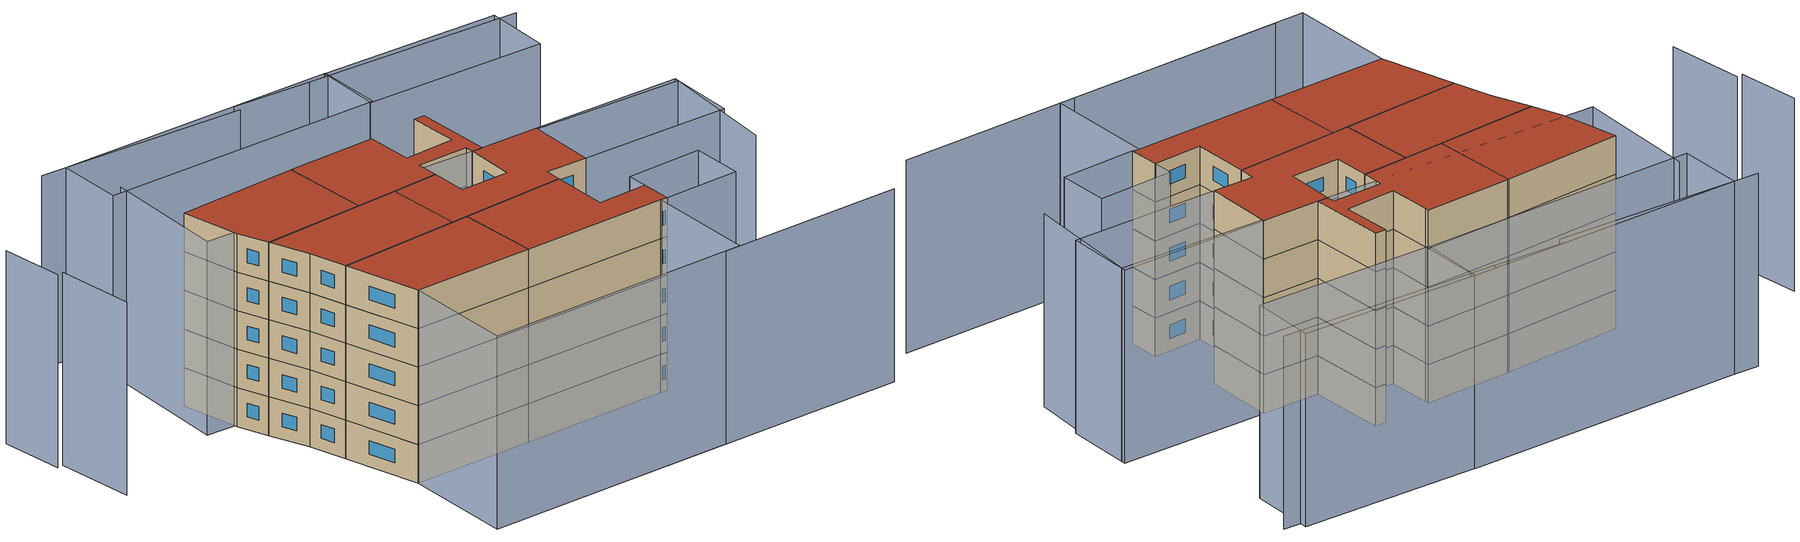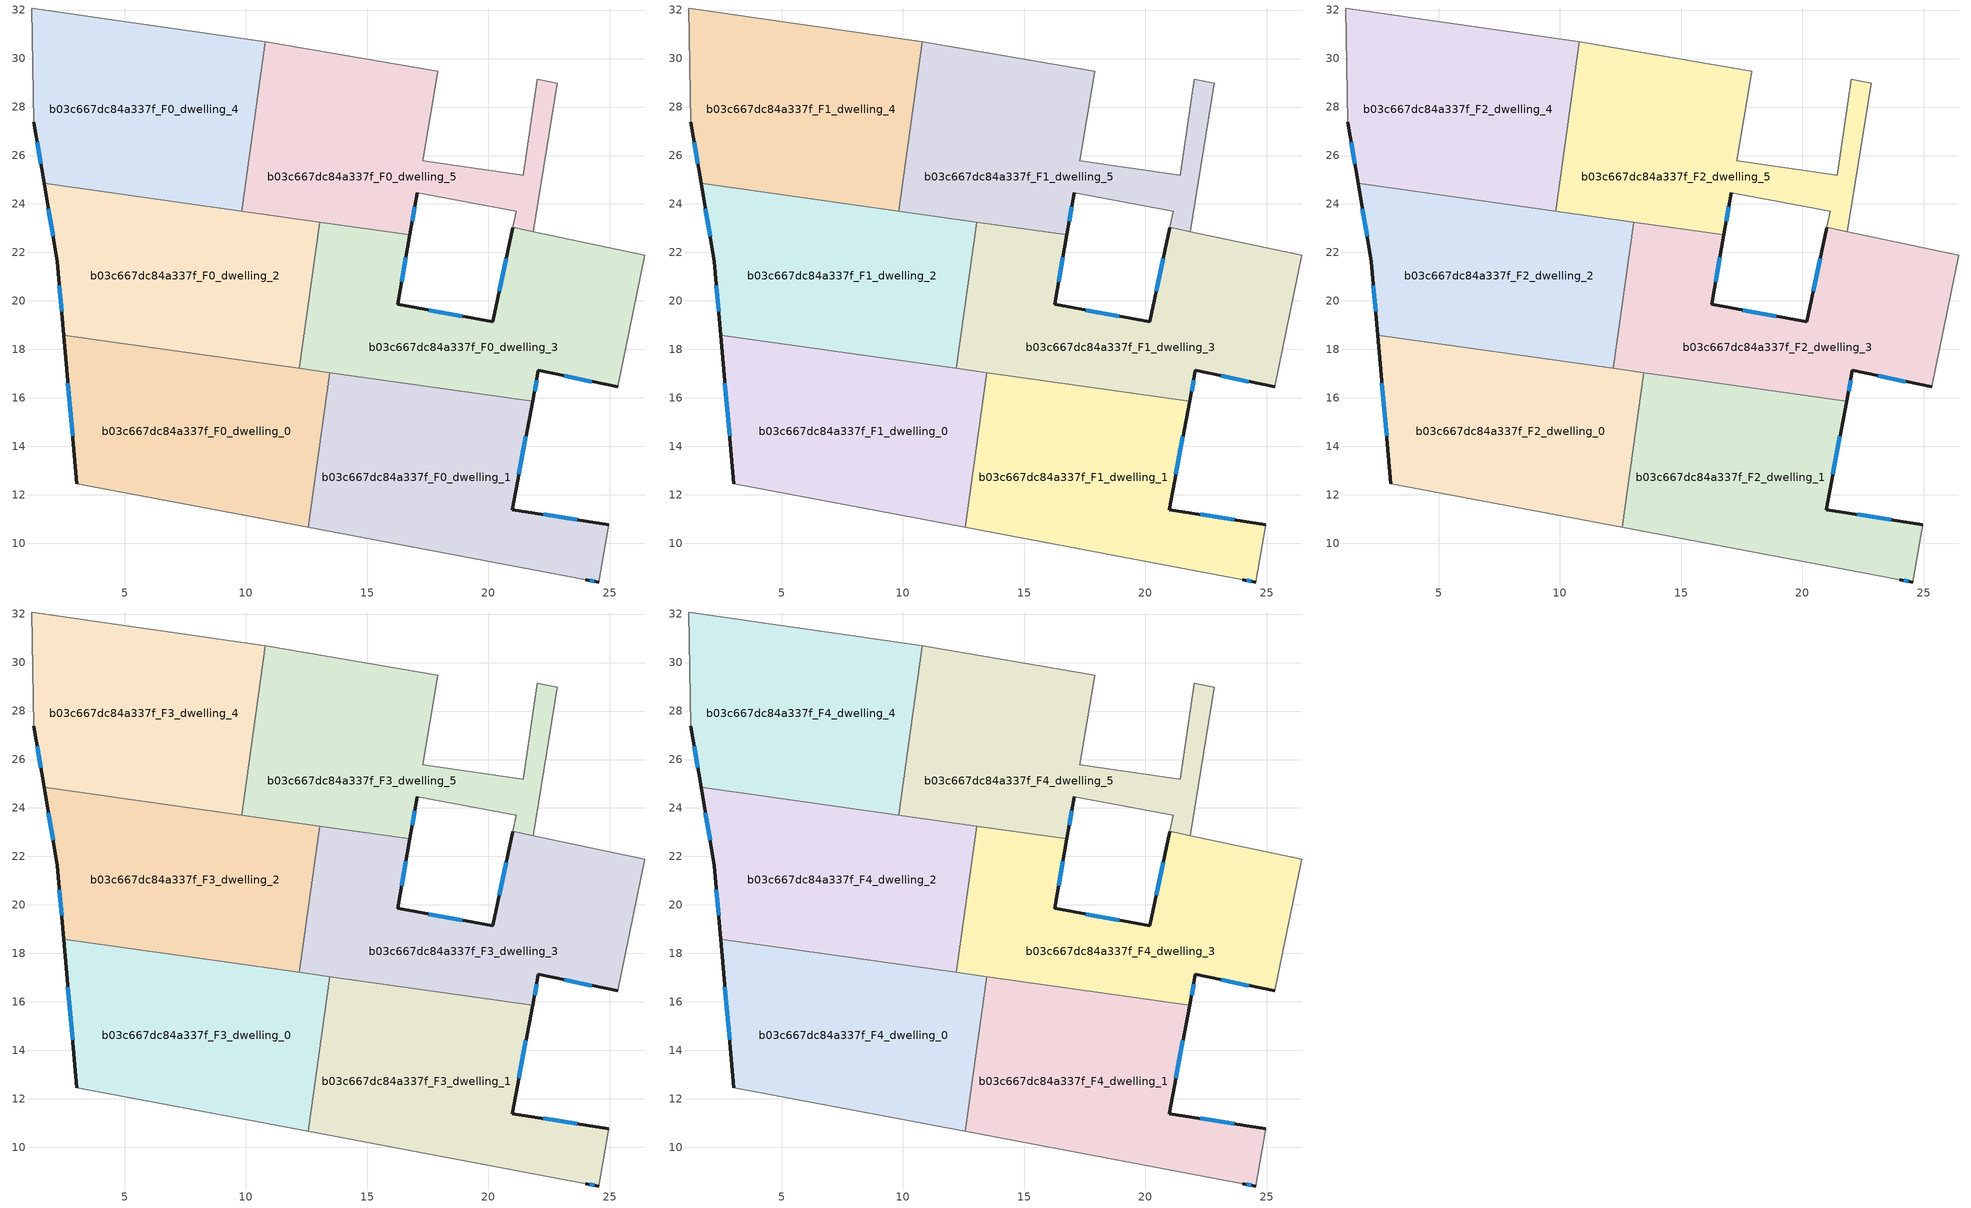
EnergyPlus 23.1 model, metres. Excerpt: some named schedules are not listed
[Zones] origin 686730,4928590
b03c667dc84a337f_F0_dwelling_0
 floor ground (EU_floor_Construction): 13.46,17.04 12.56,10.66 3.02,12.46 2.48,18.59 z0
 wall outside (EU_wall_Construction): 2.48,18.59 3.02,12.46 z0:3
 wall to b03c667dc84a337f_F0_dwelling_1 (EU_wall_Construction): 12.56,10.66 13.46,17.04 z0:3
 wall adiabatic (EU_wall_Construction): 3.02,12.46 12.56,10.66 z0:3
 wall to b03c667dc84a337f_F0_dwelling_2 (EU_wall_Construction): 12.21,17.22 2.48,18.59 z0:3
 wall to b03c667dc84a337f_F0_dwelling_3 (EU_wall_Construction): 13.46,17.04 12.21,17.22 z0:3
 window (EU_Window_Construction): 2.66,16.6 2.85,14.44 z0.97:2.03
b03c667dc84a337f_F0_dwelling_1
 floor ground (EU_floor_Construction): 21.83,15.87 20.98,11.39 24.96,10.78 24.55,8.41 24.02,8.5 12.56,10.66 13.46,17.04 z0
 wall outside (EU_wall_Construction): 24.96,10.78 20.98,11.39 21.83,15.87 / 24.02,8.5 24.55,8.41 z0:3
 wall adiabatic (EU_wall_Construction): 12.56,10.66 24.02,8.5 / 24.55,8.41 24.96,10.78 z0:3
 wall to b03c667dc84a337f_F0_dwelling_3 (EU_wall_Construction): 21.83,15.87 13.46,17.04 z0:3
 window (EU_Window_Construction): 21.25,12.84 21.55,14.42 / 23.67,10.98 22.27,11.19 / 24.19,8.47 24.38,8.44 z0.97:2.03
b03c667dc84a337f_F0_dwelling_2
 floor ground (EU_floor_Construction): 13.05,23.25 12.21,17.22 2.48,18.59 2.22,21.62 1.67,24.85 z0
 wall outside (EU_wall_Construction): 1.67,24.85 2.22,21.62 2.48,18.59 z0:3
 wall to b03c667dc84a337f_F0_dwelling_3 (EU_wall_Construction): 12.21,17.22 13.05,23.25 z0:3
 wall to b03c667dc84a337f_F0_dwelling_4 (EU_wall_Construction): 9.82,23.7 1.67,24.85 z0:3
 wall to b03c667dc84a337f_F0_dwelling_5 (EU_wall_Construction): 13.05,23.25 9.82,23.7 z0:3
 window (EU_Window_Construction): 2.31,20.63 2.4,19.57 / 1.85,23.8 2.04,22.66 z0.97:2.03
b03c667dc84a337f_F0_dwelling_3
 floor ground (EU_floor_Construction): 26.46,21.89 25.33,16.46 22.07,17.13 21.83,15.87 12.21,17.22 13.05,23.25 16.76,22.73 16.26,19.86 20.19,19.13 21.02,23.03 z0
 wall outside (EU_wall_Construction): 21.02,23.03 20.19,19.13 16.26,19.86 16.76,22.73 / 21.83,15.87 22.07,17.13 25.33,16.46 z0:3
 wall adiabatic (EU_wall_Construction): 25.33,16.46 26.46,21.89 21.86,22.85 21.02,23.03 z0:3
 wall to b03c667dc84a337f_F0_dwelling_5 (EU_wall_Construction): 16.76,22.73 13.05,23.25 z0:3
 window (EU_Window_Construction): 16.42,20.79 16.6,21.8 / 18.92,19.37 17.53,19.62 / 20.75,21.77 20.46,20.4 / 23.13,16.91 24.27,16.68 / 21.91,16.28 21.99,16.72 z0.97:2.03
b03c667dc84a337f_F0_dwelling_4
 floor ground (EU_floor_Construction): 10.81,30.69 9.82,23.7 1.67,24.85 1.25,27.38 1.16,32.08 z0
 wall outside (EU_wall_Construction): 1.25,27.38 1.67,24.85 z0:3
 wall adiabatic (EU_wall_Construction): 10.81,30.69 1.16,32.08 1.25,27.38 z0:3
 wall to b03c667dc84a337f_F0_dwelling_5 (EU_wall_Construction): 9.82,23.7 10.81,30.69 z0:3
 window (EU_Window_Construction): 1.39,26.56 1.54,25.67 z0.97:2.03
b03c667dc84a337f_F0_dwelling_5
 floor ground (EU_floor_Construction): 22.85,28.98 21.86,22.86 21.02,23.03 21.16,23.7 17.06,24.46 16.76,22.73 9.82,23.7 10.81,30.69 10.92,30.67 17.92,29.47 17.88,29.21 17.29,25.79 21.44,25.19 22.01,29.15 z0
 wall outside (EU_wall_Construction): 16.76,22.73 17.06,24.46 z0:3
 wall adiabatic (EU_wall_Construction): 17.06,24.46 21.16,23.7 21.02,23.03 21.86,22.86 22.85,28.98 22.01,29.15 21.44,25.19 17.29,25.79 17.88,29.21 17.92,29.47 10.92,30.67 10.81,30.69 z0:3
 window (EU_Window_Construction): 16.86,23.29 16.96,23.9 z0.97:2.03
b03c667dc84a337f_F1_dwelling_0
 floor to b03c667dc84a337f_F0_dwelling_0 (EU_floor_Construction): 13.46,17.04 12.56,10.66 3.02,12.46 2.48,18.59 z3
 wall outside (EU_wall_Construction): 2.48,18.59 3.02,12.46 z3:6
 wall to b03c667dc84a337f_F1_dwelling_1 (EU_wall_Construction): 12.56,10.66 13.46,17.04 z3:6
 wall adiabatic (EU_wall_Construction): 3.02,12.46 12.56,10.66 z3:6
 wall to b03c667dc84a337f_F1_dwelling_2 (EU_wall_Construction): 12.21,17.22 2.48,18.59 z3:6
 wall to b03c667dc84a337f_F1_dwelling_3 (EU_wall_Construction): 13.46,17.04 12.21,17.22 z3:6
 window (EU_Window_Construction): 2.66,16.6 2.85,14.44 z3.97:5.03
b03c667dc84a337f_F1_dwelling_1
 floor to b03c667dc84a337f_F0_dwelling_1 (EU_floor_Construction): 21.83,15.87 20.98,11.39 24.96,10.78 24.55,8.41 24.02,8.5 12.56,10.66 13.46,17.04 z3
 wall outside (EU_wall_Construction): 24.96,10.78 20.98,11.39 21.83,15.87 / 24.02,8.5 24.55,8.41 z3:6
 wall adiabatic (EU_wall_Construction): 12.56,10.66 24.02,8.5 / 24.55,8.41 24.96,10.78 z3:6
 wall to b03c667dc84a337f_F1_dwelling_3 (EU_wall_Construction): 21.83,15.87 13.46,17.04 z3:6
 window (EU_Window_Construction): 21.25,12.84 21.55,14.42 / 23.67,10.98 22.27,11.19 / 24.19,8.47 24.38,8.44 z3.97:5.03
b03c667dc84a337f_F1_dwelling_2
 floor to b03c667dc84a337f_F0_dwelling_2 (EU_floor_Construction): 13.05,23.25 12.21,17.22 2.48,18.59 2.22,21.62 1.67,24.85 z3
 wall outside (EU_wall_Construction): 1.67,24.85 2.22,21.62 2.48,18.59 z3:6
 wall to b03c667dc84a337f_F1_dwelling_3 (EU_wall_Construction): 12.21,17.22 13.05,23.25 z3:6
 wall to b03c667dc84a337f_F1_dwelling_4 (EU_wall_Construction): 9.82,23.7 1.67,24.85 z3:6
 wall to b03c667dc84a337f_F1_dwelling_5 (EU_wall_Construction): 13.05,23.25 9.82,23.7 z3:6
 window (EU_Window_Construction): 2.31,20.63 2.4,19.57 / 1.85,23.8 2.04,22.66 z3.97:5.03
b03c667dc84a337f_F1_dwelling_3
 floor to b03c667dc84a337f_F0_dwelling_3 (EU_floor_Construction): 26.46,21.89 25.33,16.46 22.07,17.13 21.83,15.87 12.21,17.22 13.05,23.25 16.76,22.73 16.26,19.86 20.19,19.13 21.02,23.03 21.86,22.85 z3
 wall outside (EU_wall_Construction): 21.02,23.03 20.19,19.13 16.26,19.86 16.76,22.73 / 21.83,15.87 22.07,17.13 25.33,16.46 z3:6
 wall adiabatic (EU_wall_Construction): 25.33,16.46 26.46,21.89 21.86,22.85 21.02,23.03 z3:6
 wall to b03c667dc84a337f_F1_dwelling_5 (EU_wall_Construction): 16.76,22.73 13.05,23.25 z3:6
 window (EU_Window_Construction): 16.42,20.79 16.6,21.8 / 18.92,19.37 17.53,19.62 / 20.75,21.77 20.46,20.4 / 23.13,16.91 24.27,16.68 / 21.91,16.28 21.99,16.72 z3.97:5.03
b03c667dc84a337f_F1_dwelling_4
 floor to b03c667dc84a337f_F0_dwelling_4 (EU_floor_Construction): 10.81,30.69 9.82,23.7 1.67,24.85 1.25,27.38 1.16,32.08 z3
 wall outside (EU_wall_Construction): 1.25,27.38 1.67,24.85 z3:6
 wall adiabatic (EU_wall_Construction): 10.81,30.69 1.16,32.08 1.25,27.38 z3:6
 wall to b03c667dc84a337f_F1_dwelling_5 (EU_wall_Construction): 9.82,23.7 10.81,30.69 z3:6
 window (EU_Window_Construction): 1.39,26.56 1.54,25.67 z3.97:5.03
b03c667dc84a337f_F1_dwelling_5
 floor to b03c667dc84a337f_F0_dwelling_5 (EU_floor_Construction): 22.85,28.98 21.86,22.86 21.02,23.03 21.16,23.7 17.06,24.46 16.76,22.73 9.82,23.7 10.81,30.69 10.92,30.67 17.92,29.47 17.88,29.21 17.29,25.79 21.44,25.19 22.01,29.15 z3
 wall outside (EU_wall_Construction): 16.76,22.73 17.06,24.46 z3:6
 wall adiabatic (EU_wall_Construction): 17.06,24.46 21.16,23.7 21.02,23.03 21.86,22.86 22.85,28.98 22.01,29.15 21.44,25.19 17.29,25.79 17.88,29.21 17.92,29.47 10.92,30.67 10.81,30.69 z3:6
 window (EU_Window_Construction): 16.86,23.29 16.96,23.9 z3.97:5.03
b03c667dc84a337f_F2_dwelling_0
 floor to b03c667dc84a337f_F1_dwelling_0 (EU_floor_Construction): 13.46,17.04 12.56,10.66 3.02,12.46 2.48,18.59 z6
 wall outside (EU_wall_Construction): 2.48,18.59 3.02,12.46 z6:9
 wall to b03c667dc84a337f_F2_dwelling_1 (EU_wall_Construction): 12.56,10.66 13.46,17.04 z6:9
 wall adiabatic (EU_wall_Construction): 3.02,12.46 12.56,10.66 z6:9
 wall to b03c667dc84a337f_F2_dwelling_2 (EU_wall_Construction): 12.21,17.22 2.48,18.59 z6:9
 wall to b03c667dc84a337f_F2_dwelling_3 (EU_wall_Construction): 13.46,17.04 12.21,17.22 z6:9
 window (EU_Window_Construction): 2.66,16.6 2.85,14.44 z6.97:8.03
b03c667dc84a337f_F2_dwelling_1
 floor to b03c667dc84a337f_F1_dwelling_1 (EU_floor_Construction): 21.83,15.87 20.98,11.39 24.96,10.78 24.55,8.41 24.02,8.5 12.56,10.66 13.46,17.04 z6
 wall outside (EU_wall_Construction): 24.96,10.78 20.98,11.39 21.83,15.87 / 24.02,8.5 24.55,8.41 z6:9
 wall adiabatic (EU_wall_Construction): 12.56,10.66 24.02,8.5 / 24.55,8.41 24.96,10.78 z6:9
 wall to b03c667dc84a337f_F2_dwelling_3 (EU_wall_Construction): 21.83,15.87 13.46,17.04 z6:9
 window (EU_Window_Construction): 21.25,12.84 21.55,14.42 / 23.67,10.98 22.27,11.19 / 24.19,8.47 24.38,8.44 z6.97:8.03
b03c667dc84a337f_F2_dwelling_2
 floor to b03c667dc84a337f_F1_dwelling_2 (EU_floor_Construction): 13.05,23.25 12.21,17.22 2.48,18.59 2.22,21.62 1.67,24.85 z6
 wall outside (EU_wall_Construction): 1.67,24.85 2.22,21.62 2.48,18.59 z6:9
 wall to b03c667dc84a337f_F2_dwelling_3 (EU_wall_Construction): 12.21,17.22 13.05,23.25 z6:9
 wall to b03c667dc84a337f_F2_dwelling_4 (EU_wall_Construction): 9.82,23.7 1.67,24.85 z6:9
 wall to b03c667dc84a337f_F2_dwelling_5 (EU_wall_Construction): 13.05,23.25 9.82,23.7 z6:9
 window (EU_Window_Construction): 2.31,20.63 2.4,19.57 / 1.85,23.8 2.04,22.66 z6.97:8.03
b03c667dc84a337f_F2_dwelling_3
 floor to b03c667dc84a337f_F1_dwelling_3 (EU_floor_Construction): 26.46,21.89 25.33,16.46 22.07,17.13 21.83,15.87 12.21,17.22 13.05,23.25 16.76,22.73 16.26,19.86 20.19,19.13 21.02,23.03 21.86,22.85 z6
 wall outside (EU_wall_Construction): 21.02,23.03 20.19,19.13 16.26,19.86 16.76,22.73 / 21.83,15.87 22.07,17.13 25.33,16.46 z6:9
 wall adiabatic (EU_wall_Construction): 25.33,16.46 26.46,21.89 21.86,22.85 21.02,23.03 z6:9
 wall to b03c667dc84a337f_F2_dwelling_5 (EU_wall_Construction): 16.76,22.73 13.05,23.25 z6:9
 window (EU_Window_Construction): 16.42,20.79 16.6,21.8 / 18.92,19.37 17.53,19.62 / 20.75,21.77 20.46,20.4 / 23.13,16.91 24.27,16.68 / 21.91,16.28 21.99,16.72 z6.97:8.03
b03c667dc84a337f_F2_dwelling_4
 floor to b03c667dc84a337f_F1_dwelling_4 (EU_floor_Construction): 10.81,30.69 9.82,23.7 1.67,24.85 1.25,27.38 1.16,32.08 z6
 wall outside (EU_wall_Construction): 1.25,27.38 1.67,24.85 z6:9
 wall adiabatic (EU_wall_Construction): 10.81,30.69 1.16,32.08 1.25,27.38 z6:9
 wall to b03c667dc84a337f_F2_dwelling_5 (EU_wall_Construction): 9.82,23.7 10.81,30.69 z6:9
 window (EU_Window_Construction): 1.39,26.56 1.54,25.67 z6.97:8.03
b03c667dc84a337f_F2_dwelling_5
 floor to b03c667dc84a337f_F1_dwelling_5 (EU_floor_Construction): 22.85,28.98 21.86,22.86 21.02,23.03 21.16,23.7 17.06,24.46 16.76,22.73 9.82,23.7 10.81,30.69 10.92,30.67 17.92,29.47 17.88,29.21 17.29,25.79 21.44,25.19 22.01,29.15 z6
 wall outside (EU_wall_Construction): 16.76,22.73 17.06,24.46 z6:9
 wall adiabatic (EU_wall_Construction): 17.06,24.46 21.16,23.7 21.02,23.03 21.86,22.86 22.85,28.98 22.01,29.15 21.44,25.19 17.29,25.79 17.88,29.21 17.92,29.47 10.92,30.67 10.81,30.69 z6:9
 window (EU_Window_Construction): 16.86,23.29 16.96,23.9 z6.97:8.03
b03c667dc84a337f_F3_dwelling_0
 floor to b03c667dc84a337f_F2_dwelling_0 (EU_floor_Construction): 13.46,17.04 12.56,10.66 3.02,12.46 2.48,18.59 z9
 wall outside (EU_wall_Construction): 2.48,18.59 3.02,12.46 z9:12
 wall to b03c667dc84a337f_F3_dwelling_1 (EU_wall_Construction): 12.56,10.66 13.46,17.04 z9:12
 wall adiabatic (EU_wall_Construction): 3.02,12.46 12.56,10.66 z9:12
 wall to b03c667dc84a337f_F3_dwelling_2 (EU_wall_Construction): 12.21,17.22 2.48,18.59 z9:12
 wall to b03c667dc84a337f_F3_dwelling_3 (EU_wall_Construction): 13.46,17.04 12.21,17.22 z9:12
 window (EU_Window_Construction): 2.66,16.6 2.85,14.44 z9.97:11.03
b03c667dc84a337f_F3_dwelling_1
 floor to b03c667dc84a337f_F2_dwelling_1 (EU_floor_Construction): 21.83,15.87 20.98,11.39 24.96,10.78 24.55,8.41 24.02,8.5 12.56,10.66 13.46,17.04 z9
 wall outside (EU_wall_Construction): 24.96,10.78 20.98,11.39 21.83,15.87 / 24.02,8.5 24.55,8.41 z9:12
 wall adiabatic (EU_wall_Construction): 12.56,10.66 24.02,8.5 / 24.55,8.41 24.96,10.78 z9:12
 wall to b03c667dc84a337f_F3_dwelling_3 (EU_wall_Construction): 21.83,15.87 13.46,17.04 z9:12
 window (EU_Window_Construction): 21.25,12.84 21.55,14.42 / 23.67,10.98 22.27,11.19 / 24.19,8.47 24.38,8.44 z9.97:11.03
b03c667dc84a337f_F3_dwelling_2
 floor to b03c667dc84a337f_F2_dwelling_2 (EU_floor_Construction): 13.05,23.25 12.21,17.22 2.48,18.59 2.22,21.62 1.67,24.85 z9
 wall outside (EU_wall_Construction): 1.67,24.85 2.22,21.62 2.48,18.59 z9:12
 wall to b03c667dc84a337f_F3_dwelling_3 (EU_wall_Construction): 12.21,17.22 13.05,23.25 z9:12
 wall to b03c667dc84a337f_F3_dwelling_4 (EU_wall_Construction): 9.82,23.7 1.67,24.85 z9:12
 wall to b03c667dc84a337f_F3_dwelling_5 (EU_wall_Construction): 13.05,23.25 9.82,23.7 z9:12
 window (EU_Window_Construction): 2.31,20.63 2.4,19.57 / 1.85,23.8 2.04,22.66 z9.97:11.03
b03c667dc84a337f_F3_dwelling_3
 floor to b03c667dc84a337f_F2_dwelling_3 (EU_floor_Construction): 26.46,21.89 25.33,16.46 22.07,17.13 21.83,15.87 12.21,17.22 13.05,23.25 16.76,22.73 16.26,19.86 20.19,19.13 21.02,23.03 21.86,22.85 z9
 wall outside (EU_wall_Construction): 21.02,23.03 20.19,19.13 16.26,19.86 16.76,22.73 / 21.83,15.87 22.07,17.13 25.33,16.46 z9:12
 wall adiabatic (EU_wall_Construction): 25.33,16.46 26.46,21.89 21.86,22.85 21.02,23.03 z9:12
 wall to b03c667dc84a337f_F3_dwelling_5 (EU_wall_Construction): 16.76,22.73 13.05,23.25 z9:12
 window (EU_Window_Construction): 16.42,20.79 16.6,21.8 / 18.92,19.37 17.53,19.62 / 20.75,21.77 20.46,20.4 / 23.13,16.91 24.27,16.68 / 21.91,16.28 21.99,16.72 z9.97:11.03
b03c667dc84a337f_F3_dwelling_4
 floor to b03c667dc84a337f_F2_dwelling_4 (EU_floor_Construction): 10.81,30.69 9.82,23.7 1.67,24.85 1.25,27.38 1.16,32.08 z9
 wall outside (EU_wall_Construction): 1.25,27.38 1.67,24.85 z9:12
 wall adiabatic (EU_wall_Construction): 10.81,30.69 1.16,32.08 1.25,27.38 z9:12
 wall to b03c667dc84a337f_F3_dwelling_5 (EU_wall_Construction): 9.82,23.7 10.81,30.69 z9:12
 window (EU_Window_Construction): 1.39,26.56 1.54,25.67 z9.97:11.03
b03c667dc84a337f_F3_dwelling_5
 floor to b03c667dc84a337f_F2_dwelling_5 (EU_floor_Construction): 22.85,28.98 21.86,22.86 21.02,23.03 21.16,23.7 17.06,24.46 16.76,22.73 9.82,23.7 10.81,30.69 10.92,30.67 17.92,29.47 17.88,29.21 17.29,25.79 21.44,25.19 22.01,29.15 z9
 wall outside (EU_wall_Construction): 16.76,22.73 17.06,24.46 z9:12
 wall adiabatic (EU_wall_Construction): 17.06,24.46 21.16,23.7 21.02,23.03 21.86,22.86 22.85,28.98 22.01,29.15 21.44,25.19 17.29,25.79 17.88,29.21 17.92,29.47 10.92,30.67 10.81,30.69 z9:12
 window (EU_Window_Construction): 16.86,23.29 16.96,23.9 z9.97:11.03
b03c667dc84a337f_F4_dwelling_0
 floor to b03c667dc84a337f_F3_dwelling_0 (EU_floor_Construction): 13.46,17.04 12.56,10.66 3.02,12.46 2.48,18.59 z12
 wall outside (EU_wall_Construction): 2.48,18.59 3.02,12.46 z12:15
 wall to b03c667dc84a337f_F4_dwelling_1 (EU_wall_Construction): 12.56,10.66 13.46,17.04 z12:15
 wall adiabatic (EU_wall_Construction): 3.02,12.46 12.56,10.66 z12:15
 wall to b03c667dc84a337f_F4_dwelling_2 (EU_wall_Construction): 12.21,17.22 2.48,18.59 z12:15
 wall to b03c667dc84a337f_F4_dwelling_3 (EU_wall_Construction): 13.46,17.04 12.21,17.22 z12:15
 window (EU_Window_Construction): 2.66,16.6 2.85,14.44 z12.97:14.03
 roof outside (EU_roof_Construction): 12.56,10.66 13.46,17.04 2.48,18.59 3.02,12.46 z15
b03c667dc84a337f_F4_dwelling_1
 floor to b03c667dc84a337f_F3_dwelling_1 (EU_floor_Construction): 21.83,15.87 20.98,11.39 24.96,10.78 24.55,8.41 24.02,8.5 12.56,10.66 13.46,17.04 z12
 wall outside (EU_wall_Construction): 24.96,10.78 20.98,11.39 21.83,15.87 / 24.02,8.5 24.55,8.41 z12:15
 wall adiabatic (EU_wall_Construction): 12.56,10.66 24.02,8.5 / 24.55,8.41 24.96,10.78 z12:15
 wall to b03c667dc84a337f_F4_dwelling_3 (EU_wall_Construction): 21.83,15.87 13.46,17.04 z12:15
 window (EU_Window_Construction): 21.25,12.84 21.55,14.42 / 23.67,10.98 22.27,11.19 / 24.19,8.47 24.38,8.44 z12.97:14.03
 roof outside (EU_roof_Construction): 24.55,8.41 24.96,10.78 20.98,11.39 21.83,15.87 13.46,17.04 12.56,10.66 24.02,8.5 z15
b03c667dc84a337f_F4_dwelling_2
 floor to b03c667dc84a337f_F3_dwelling_2 (EU_floor_Construction): 13.05,23.25 12.21,17.22 2.48,18.59 2.22,21.62 1.67,24.85 z12
 wall outside (EU_wall_Construction): 1.67,24.85 2.22,21.62 2.48,18.59 z12:15
 wall to b03c667dc84a337f_F4_dwelling_3 (EU_wall_Construction): 12.21,17.22 13.05,23.25 z12:15
 wall to b03c667dc84a337f_F4_dwelling_4 (EU_wall_Construction): 9.82,23.7 1.67,24.85 z12:15
 wall to b03c667dc84a337f_F4_dwelling_5 (EU_wall_Construction): 13.05,23.25 9.82,23.7 z12:15
 window (EU_Window_Construction): 2.31,20.63 2.4,19.57 / 1.85,23.8 2.04,22.66 z12.97:14.03
 roof outside (EU_roof_Construction): 12.21,17.22 13.05,23.25 1.67,24.85 2.22,21.62 2.48,18.59 z15
b03c667dc84a337f_F4_dwelling_3
 floor to b03c667dc84a337f_F3_dwelling_3 (EU_floor_Construction): 26.46,21.89 25.33,16.46 22.07,17.13 21.83,15.87 12.21,17.22 13.05,23.25 16.76,22.73 16.26,19.86 20.19,19.13 21.02,23.03 21.86,22.85 z12
 wall outside (EU_wall_Construction): 21.02,23.03 20.19,19.13 16.26,19.86 16.76,22.73 / 21.83,15.87 22.07,17.13 25.33,16.46 z12:15
 wall adiabatic (EU_wall_Construction): 25.33,16.46 26.46,21.89 21.86,22.85 21.02,23.03 z12:15
 wall to b03c667dc84a337f_F4_dwelling_5 (EU_wall_Construction): 16.76,22.73 13.05,23.25 z12:15
 window (EU_Window_Construction): 16.42,20.79 16.6,21.8 / 18.92,19.37 17.53,19.62 / 20.75,21.77 20.46,20.4 / 23.13,16.91 24.27,16.68 / 21.91,16.28 21.99,16.72 z12.97:14.03
 roof outside (EU_roof_Construction): 25.33,16.46 26.46,21.89 21.86,22.85 21.02,23.03 20.19,19.13 16.26,19.86 16.76,22.73 13.05,23.25 12.21,17.22 21.83,15.87 22.07,17.13 z15
b03c667dc84a337f_F4_dwelling_4
 floor to b03c667dc84a337f_F3_dwelling_4 (EU_floor_Construction): 10.81,30.69 9.82,23.7 1.67,24.85 1.25,27.38 1.16,32.08 z12
 wall outside (EU_wall_Construction): 1.25,27.38 1.67,24.85 z12:15
 wall adiabatic (EU_wall_Construction): 10.81,30.69 1.16,32.08 1.25,27.38 z12:15
 wall to b03c667dc84a337f_F4_dwelling_5 (EU_wall_Construction): 9.82,23.7 10.81,30.69 z12:15
 window (EU_Window_Construction): 1.39,26.56 1.54,25.67 z12.97:14.03
 roof outside (EU_roof_Construction): 9.82,23.7 10.81,30.69 1.16,32.08 1.25,27.38 1.67,24.85 z15
b03c667dc84a337f_F4_dwelling_5
 floor to b03c667dc84a337f_F3_dwelling_5 (EU_floor_Construction): 22.85,28.98 21.86,22.86 21.02,23.03 21.16,23.7 17.06,24.46 16.76,22.73 9.82,23.7 10.81,30.69 10.92,30.67 17.92,29.47 17.88,29.21 17.29,25.79 21.44,25.19 22.01,29.15 z12
 wall outside (EU_wall_Construction): 16.76,22.73 17.06,24.46 z12:15
 wall adiabatic (EU_wall_Construction): 17.06,24.46 21.16,23.7 21.02,23.03 21.86,22.86 22.85,28.98 22.01,29.15 21.44,25.19 17.29,25.79 17.88,29.21 17.92,29.47 10.92,30.67 10.81,30.69 z12:15
 window (EU_Window_Construction): 16.86,23.29 16.96,23.9 z12.97:14.03
 roof outside (EU_roof_Construction): 21.86,22.86 22.85,28.98 22.01,29.15 21.44,25.19 17.29,25.79 17.88,29.21 17.92,29.47 10.92,30.67 10.81,30.69 9.82,23.7 16.76,22.73 17.06,24.46 21.16,23.7 21.02,23.03 z15
shading: -10.93,32.71 -11.41,26.5 / -11.03,37.78 -11.42,32.74 / 15.28,39.16 -1.04,43.14 / 38.5,34.08 21.11,38.31 / 21.48,38.22 15.33,39.75 / 3.81,3.49 35.75,-2.56 / 35.52,9.8 38.23,19.43 / 38.15,19.1 -1.04,28.13 / -1.04,28.13 1.2,37.89 / 22.16,33.07 -0.07,37.49 / -0.07,37.49 0.96,42.67 / 0.96,42.67 23.19,38.25 / 23.19,38.25 22.16,33.07 / 37.26,35.01 36.1,29.84 / 36.1,29.84 21.92,33.04 / 21.92,33.04 23.09,38.21 / 23.09,38.21 37.26,35.01 / 3.02,12.46 24.02,8.5 / 24.02,8.5 22.41,-0.03 / 22.41,-0.03 1.42,3.92 / 1.42,3.92 3.02,12.46 / 25.24,12.39 31.24,11.34 / 31.24,11.34 30.53,7.3 / 30.53,7.3 24.53,8.36 / 24.53,8.36 25.24,12.39 / 25.33,16.45 26.46,21.89 / 26.46,21.89 38.25,19.44 / 38.25,19.44 37.12,14 / 37.12,14 25.33,16.45 z0:15
[Building]
EU S2 Campaign: North Axis=0; Terrain=City; Solar Distribution=FullExterior
[Site:Location]
Bologna: Latitude=44.5; Longitude=11.25; Time Zone=1; Elevation=37
[SizingPeriod:WeatherFileDays]
AnnualSizingPeriod: Begin Month=1; Begin Day of Month=1; End Month=12; End Day of Month=31; Day of Week for Start Day=Monday; Use Weather File Daylight Saving Period=No; Use Weather File Rain and Snow Indicators=No
[MATERIAL]
EU_InternalMass_Material: Roughness=MediumRough; Thickness=0.1; Conductivity=1; Density=1800; Specific Heat=900; Thermal Absorptance=0.9; Solar Absorptance=0.7; Visible Absorptance=0.7
[MATERIAL:NOMASS] Roughness=MediumRough; Thermal Absorptance=0.9; Solar Absorptance=0.7; Visible Absorptance=0.7
Name | Thermal Resistance
EU_wall_NoMass | 0.779417
EU_roof_NoMass | 0.435466
EU_floor_NoMass | 0.588222
[WINDOWMATERIAL:SIMPLEGLAZINGSYSTEM]
EU_Window_SimpleGlazing: UFactor=5.16242; Solar Heat Gain Coefficient=0.85; Visible Transmittance=0.85
[CONSTRUCTION]
EU_wall_Construction: EU_wall_NoMass
EU_roof_Construction: EU_roof_NoMass
EU_floor_Construction: EU_floor_NoMass
EU_InternalMass_Construction: EU_InternalMass_Material
EU_Window_Construction: EU_Window_SimpleGlazing
[ZONE] Type=1; Multiplier=1; Ceiling Height=autocalculate; Floor Area=autocalculate; Part of Total Floor Area=Yes
Name | Volume
b03c667dc84a337f_F0_dwelling_0; b03c667dc84a337f_F1_dwelling_0; b03c667dc84a337f_F2_dwelling_0; b03c667dc84a337f_F3_dwelling_0; b03c667dc84a337f_F4_dwelling_0 | 193.4
b03c667dc84a337f_F0_dwelling_1; b03c667dc84a337f_F1_dwelling_1; b03c667dc84a337f_F2_dwelling_1; b03c667dc84a337f_F3_dwelling_1; b03c667dc84a337f_F4_dwelling_1 | 193.423
b03c667dc84a337f_F0_dwelling_2; b03c667dc84a337f_F1_dwelling_2; b03c667dc84a337f_F2_dwelling_2; b03c667dc84a337f_F3_dwelling_2; b03c667dc84a337f_F4_dwelling_2 | 193.433
b03c667dc84a337f_F0_dwelling_3 | 205.239
b03c667dc84a337f_F1_dwelling_3; b03c667dc84a337f_F2_dwelling_3; b03c667dc84a337f_F3_dwelling_3; b03c667dc84a337f_F4_dwelling_3 | 205.252
b03c667dc84a337f_F0_dwelling_4; b03c667dc84a337f_F1_dwelling_4; b03c667dc84a337f_F2_dwelling_4; b03c667dc84a337f_F3_dwelling_4; b03c667dc84a337f_F4_dwelling_4 | 193.41
b03c667dc84a337f_F0_dwelling_5; b03c667dc84a337f_F1_dwelling_5; b03c667dc84a337f_F2_dwelling_5; b03c667dc84a337f_F3_dwelling_5; b03c667dc84a337f_F4_dwelling_5 | 181.567
[INTERNALMASS] Construction=EU_InternalMass_Construction
Name | Zone or ZoneList | Surface Area
b03c667dc84a337f_F0_dwelling_0_EU_InternalMass | b03c667dc84a337f_F0_dwelling_0 | 64.4665
b03c667dc84a337f_F0_dwelling_1_EU_InternalMass | b03c667dc84a337f_F0_dwelling_1 | 64.4741
b03c667dc84a337f_F0_dwelling_2_EU_InternalMass | b03c667dc84a337f_F0_dwelling_2 | 64.4779
b03c667dc84a337f_F0_dwelling_3_EU_InternalMass | b03c667dc84a337f_F0_dwelling_3 | 68.419
b03c667dc84a337f_F0_dwelling_4_EU_InternalMass | b03c667dc84a337f_F0_dwelling_4 | 64.4699
b03c667dc84a337f_F0_dwelling_5_EU_InternalMass | b03c667dc84a337f_F0_dwelling_5 | 60.5224
b03c667dc84a337f_F1_dwelling_0_EU_InternalMass | b03c667dc84a337f_F1_dwelling_0 | 64.4665
b03c667dc84a337f_F1_dwelling_1_EU_InternalMass | b03c667dc84a337f_F1_dwelling_1 | 64.4741
b03c667dc84a337f_F1_dwelling_2_EU_InternalMass | b03c667dc84a337f_F1_dwelling_2 | 64.4779
b03c667dc84a337f_F1_dwelling_3_EU_InternalMass | b03c667dc84a337f_F1_dwelling_3 | 68.419
b03c667dc84a337f_F1_dwelling_4_EU_InternalMass | b03c667dc84a337f_F1_dwelling_4 | 64.4699
b03c667dc84a337f_F1_dwelling_5_EU_InternalMass | b03c667dc84a337f_F1_dwelling_5 | 60.5224
b03c667dc84a337f_F2_dwelling_0_EU_InternalMass | b03c667dc84a337f_F2_dwelling_0 | 64.4665
b03c667dc84a337f_F2_dwelling_1_EU_InternalMass | b03c667dc84a337f_F2_dwelling_1 | 64.4741
b03c667dc84a337f_F2_dwelling_2_EU_InternalMass | b03c667dc84a337f_F2_dwelling_2 | 64.4779
b03c667dc84a337f_F2_dwelling_3_EU_InternalMass | b03c667dc84a337f_F2_dwelling_3 | 68.419
b03c667dc84a337f_F2_dwelling_4_EU_InternalMass | b03c667dc84a337f_F2_dwelling_4 | 64.4699
b03c667dc84a337f_F2_dwelling_5_EU_InternalMass | b03c667dc84a337f_F2_dwelling_5 | 60.5224
b03c667dc84a337f_F3_dwelling_0_EU_InternalMass | b03c667dc84a337f_F3_dwelling_0 | 64.4665
b03c667dc84a337f_F3_dwelling_1_EU_InternalMass | b03c667dc84a337f_F3_dwelling_1 | 64.4741
b03c667dc84a337f_F3_dwelling_2_EU_InternalMass | b03c667dc84a337f_F3_dwelling_2 | 64.4779
b03c667dc84a337f_F3_dwelling_3_EU_InternalMass | b03c667dc84a337f_F3_dwelling_3 | 68.419
b03c667dc84a337f_F3_dwelling_4_EU_InternalMass | b03c667dc84a337f_F3_dwelling_4 | 64.4699
b03c667dc84a337f_F3_dwelling_5_EU_InternalMass | b03c667dc84a337f_F3_dwelling_5 | 60.5224
b03c667dc84a337f_F4_dwelling_0_EU_InternalMass | b03c667dc84a337f_F4_dwelling_0 | 64.4665
b03c667dc84a337f_F4_dwelling_1_EU_InternalMass | b03c667dc84a337f_F4_dwelling_1 | 64.4741
b03c667dc84a337f_F4_dwelling_2_EU_InternalMass | b03c667dc84a337f_F4_dwelling_2 | 64.4779
b03c667dc84a337f_F4_dwelling_3_EU_InternalMass | b03c667dc84a337f_F4_dwelling_3 | 68.419
b03c667dc84a337f_F4_dwelling_4_EU_InternalMass | b03c667dc84a337f_F4_dwelling_4 | 64.4699
b03c667dc84a337f_F4_dwelling_5_EU_InternalMass | b03c667dc84a337f_F4_dwelling_5 | 60.5224
[OTHEREQUIPMENT] Fuel Type=Electricity; Design Level Calculation Method=Watts/Area; Power per Zone Floor Area=1; Fraction Latent=0; Fraction Radiant=0; Fraction Lost=0; Carbon Dioxide Generation Rate=0; EndUse Subcategory=EU_Step8_InternalGains
Name | Zone or ZoneList or Space or SpaceList | Schedule
EU_Step8_InternalGain_b03c667dc84a337f_F0_dwelling_0_f000 | b03c667dc84a337f_F0_dwelling_0 | EU_Step8_GainSchedule_b03c667dc84a337f_F0_dwelling_0_f000
EU_Step8_InternalGain_b03c667dc84a337f_F0_dwelling_1_f000 | b03c667dc84a337f_F0_dwelling_1 | EU_Step8_GainSchedule_b03c667dc84a337f_F0_dwelling_1_f000
EU_Step8_InternalGain_b03c667dc84a337f_F0_dwelling_2_f000 | b03c667dc84a337f_F0_dwelling_2 | EU_Step8_GainSchedule_b03c667dc84a337f_F0_dwelling_2_f000
EU_Step8_InternalGain_b03c667dc84a337f_F0_dwelling_3_f000 | b03c667dc84a337f_F0_dwelling_3 | EU_Step8_GainSchedule_b03c667dc84a337f_F0_dwelling_3_f000
EU_Step8_InternalGain_b03c667dc84a337f_F0_dwelling_4_f000 | b03c667dc84a337f_F0_dwelling_4 | EU_Step8_GainSchedule_b03c667dc84a337f_F0_dwelling_4_f000
EU_Step8_InternalGain_b03c667dc84a337f_F0_dwelling_5_f000 | b03c667dc84a337f_F0_dwelling_5 | EU_Step8_GainSchedule_b03c667dc84a337f_F0_dwelling_5_f000
EU_Step8_InternalGain_b03c667dc84a337f_F1_dwelling_0_f000 | b03c667dc84a337f_F1_dwelling_0 | EU_Step8_GainSchedule_b03c667dc84a337f_F1_dwelling_0_f000
EU_Step8_InternalGain_b03c667dc84a337f_F1_dwelling_1_f000 | b03c667dc84a337f_F1_dwelling_1 | EU_Step8_GainSchedule_b03c667dc84a337f_F1_dwelling_1_f000
EU_Step8_InternalGain_b03c667dc84a337f_F1_dwelling_2_f000 | b03c667dc84a337f_F1_dwelling_2 | EU_Step8_GainSchedule_b03c667dc84a337f_F1_dwelling_2_f000
EU_Step8_InternalGain_b03c667dc84a337f_F1_dwelling_3_f000 | b03c667dc84a337f_F1_dwelling_3 | EU_Step8_GainSchedule_b03c667dc84a337f_F1_dwelling_3_f000
EU_Step8_InternalGain_b03c667dc84a337f_F1_dwelling_4_f000 | b03c667dc84a337f_F1_dwelling_4 | EU_Step8_GainSchedule_b03c667dc84a337f_F1_dwelling_4_f000
EU_Step8_InternalGain_b03c667dc84a337f_F1_dwelling_5_f000 | b03c667dc84a337f_F1_dwelling_5 | EU_Step8_GainSchedule_b03c667dc84a337f_F1_dwelling_5_f000
EU_Step8_InternalGain_b03c667dc84a337f_F2_dwelling_0_f000 | b03c667dc84a337f_F2_dwelling_0 | EU_Step8_GainSchedule_b03c667dc84a337f_F2_dwelling_0_f000
EU_Step8_InternalGain_b03c667dc84a337f_F2_dwelling_1_f000 | b03c667dc84a337f_F2_dwelling_1 | EU_Step8_GainSchedule_b03c667dc84a337f_F2_dwelling_1_f000
EU_Step8_InternalGain_b03c667dc84a337f_F2_dwelling_2_f000 | b03c667dc84a337f_F2_dwelling_2 | EU_Step8_GainSchedule_b03c667dc84a337f_F2_dwelling_2_f000
EU_Step8_InternalGain_b03c667dc84a337f_F2_dwelling_3_f000 | b03c667dc84a337f_F2_dwelling_3 | EU_Step8_GainSchedule_b03c667dc84a337f_F2_dwelling_3_f000
EU_Step8_InternalGain_b03c667dc84a337f_F2_dwelling_4_f000 | b03c667dc84a337f_F2_dwelling_4 | EU_Step8_GainSchedule_b03c667dc84a337f_F2_dwelling_4_f000
EU_Step8_InternalGain_b03c667dc84a337f_F2_dwelling_5_f000 | b03c667dc84a337f_F2_dwelling_5 | EU_Step8_GainSchedule_b03c667dc84a337f_F2_dwelling_5_f000
EU_Step8_InternalGain_b03c667dc84a337f_F3_dwelling_0_f000 | b03c667dc84a337f_F3_dwelling_0 | EU_Step8_GainSchedule_b03c667dc84a337f_F3_dwelling_0_f000
EU_Step8_InternalGain_b03c667dc84a337f_F3_dwelling_1_f000 | b03c667dc84a337f_F3_dwelling_1 | EU_Step8_GainSchedule_b03c667dc84a337f_F3_dwelling_1_f000
EU_Step8_InternalGain_b03c667dc84a337f_F3_dwelling_2_f000 | b03c667dc84a337f_F3_dwelling_2 | EU_Step8_GainSchedule_b03c667dc84a337f_F3_dwelling_2_f000
EU_Step8_InternalGain_b03c667dc84a337f_F3_dwelling_3_f000 | b03c667dc84a337f_F3_dwelling_3 | EU_Step8_GainSchedule_b03c667dc84a337f_F3_dwelling_3_f000
EU_Step8_InternalGain_b03c667dc84a337f_F3_dwelling_4_f000 | b03c667dc84a337f_F3_dwelling_4 | EU_Step8_GainSchedule_b03c667dc84a337f_F3_dwelling_4_f000
EU_Step8_InternalGain_b03c667dc84a337f_F3_dwelling_5_f000 | b03c667dc84a337f_F3_dwelling_5 | EU_Step8_GainSchedule_b03c667dc84a337f_F3_dwelling_5_f000
EU_Step8_InternalGain_b03c667dc84a337f_F4_dwelling_0_f000 | b03c667dc84a337f_F4_dwelling_0 | EU_Step8_GainSchedule_b03c667dc84a337f_F4_dwelling_0_f000
EU_Step8_InternalGain_b03c667dc84a337f_F4_dwelling_1_f000 | b03c667dc84a337f_F4_dwelling_1 | EU_Step8_GainSchedule_b03c667dc84a337f_F4_dwelling_1_f000
EU_Step8_InternalGain_b03c667dc84a337f_F4_dwelling_2_f000 | b03c667dc84a337f_F4_dwelling_2 | EU_Step8_GainSchedule_b03c667dc84a337f_F4_dwelling_2_f000
EU_Step8_InternalGain_b03c667dc84a337f_F4_dwelling_3_f000 | b03c667dc84a337f_F4_dwelling_3 | EU_Step8_GainSchedule_b03c667dc84a337f_F4_dwelling_3_f000
EU_Step8_InternalGain_b03c667dc84a337f_F4_dwelling_4_f000 | b03c667dc84a337f_F4_dwelling_4 | EU_Step8_GainSchedule_b03c667dc84a337f_F4_dwelling_4_f000
EU_Step8_InternalGain_b03c667dc84a337f_F4_dwelling_5_f000 | b03c667dc84a337f_F4_dwelling_5 | EU_Step8_GainSchedule_b03c667dc84a337f_F4_dwelling_5_f000
[ZONEVENTILATION:DESIGNFLOWRATE] Schedule=EU_AlwaysOn; Design Flow Rate Calculation Method=AirChanges/Hour; Air Changes per Hour=0.712058; Ventilation Type=Natural; Fan Pressure Rise=0; Fan Total Efficiency=1; Constant Term Coefficient=1; Temperature Term Coefficient=0; Velocity Term Coefficient=0; Velocity Squared Term Coefficient=0; Minimum Indoor Temperature=-100; Maximum Indoor Temperature=100; Delta Temperature=-100; Minimum Outdoor Temperature=-100; Maximum Outdoor Temperature=100; Maximum Wind Speed=40
Name | Zone or ZoneList or Space or SpaceList
EU_ConstantAir_b03c667dc84a337f_F0_dwelling_0 | b03c667dc84a337f_F0_dwelling_0
EU_ConstantAir_b03c667dc84a337f_F0_dwelling_1 | b03c667dc84a337f_F0_dwelling_1
EU_ConstantAir_b03c667dc84a337f_F0_dwelling_2 | b03c667dc84a337f_F0_dwelling_2
EU_ConstantAir_b03c667dc84a337f_F0_dwelling_3 | b03c667dc84a337f_F0_dwelling_3
EU_ConstantAir_b03c667dc84a337f_F0_dwelling_4 | b03c667dc84a337f_F0_dwelling_4
EU_ConstantAir_b03c667dc84a337f_F0_dwelling_5 | b03c667dc84a337f_F0_dwelling_5
EU_ConstantAir_b03c667dc84a337f_F1_dwelling_0 | b03c667dc84a337f_F1_dwelling_0
EU_ConstantAir_b03c667dc84a337f_F1_dwelling_1 | b03c667dc84a337f_F1_dwelling_1
EU_ConstantAir_b03c667dc84a337f_F1_dwelling_2 | b03c667dc84a337f_F1_dwelling_2
EU_ConstantAir_b03c667dc84a337f_F1_dwelling_3 | b03c667dc84a337f_F1_dwelling_3
EU_ConstantAir_b03c667dc84a337f_F1_dwelling_4 | b03c667dc84a337f_F1_dwelling_4
EU_ConstantAir_b03c667dc84a337f_F1_dwelling_5 | b03c667dc84a337f_F1_dwelling_5
EU_ConstantAir_b03c667dc84a337f_F2_dwelling_0 | b03c667dc84a337f_F2_dwelling_0
EU_ConstantAir_b03c667dc84a337f_F2_dwelling_1 | b03c667dc84a337f_F2_dwelling_1
EU_ConstantAir_b03c667dc84a337f_F2_dwelling_2 | b03c667dc84a337f_F2_dwelling_2
EU_ConstantAir_b03c667dc84a337f_F2_dwelling_3 | b03c667dc84a337f_F2_dwelling_3
EU_ConstantAir_b03c667dc84a337f_F2_dwelling_4 | b03c667dc84a337f_F2_dwelling_4
EU_ConstantAir_b03c667dc84a337f_F2_dwelling_5 | b03c667dc84a337f_F2_dwelling_5
EU_ConstantAir_b03c667dc84a337f_F3_dwelling_0 | b03c667dc84a337f_F3_dwelling_0
EU_ConstantAir_b03c667dc84a337f_F3_dwelling_1 | b03c667dc84a337f_F3_dwelling_1
EU_ConstantAir_b03c667dc84a337f_F3_dwelling_2 | b03c667dc84a337f_F3_dwelling_2
EU_ConstantAir_b03c667dc84a337f_F3_dwelling_3 | b03c667dc84a337f_F3_dwelling_3
EU_ConstantAir_b03c667dc84a337f_F3_dwelling_4 | b03c667dc84a337f_F3_dwelling_4
EU_ConstantAir_b03c667dc84a337f_F3_dwelling_5 | b03c667dc84a337f_F3_dwelling_5
EU_ConstantAir_b03c667dc84a337f_F4_dwelling_0 | b03c667dc84a337f_F4_dwelling_0
EU_ConstantAir_b03c667dc84a337f_F4_dwelling_1 | b03c667dc84a337f_F4_dwelling_1
EU_ConstantAir_b03c667dc84a337f_F4_dwelling_2 | b03c667dc84a337f_F4_dwelling_2
EU_ConstantAir_b03c667dc84a337f_F4_dwelling_3 | b03c667dc84a337f_F4_dwelling_3
EU_ConstantAir_b03c667dc84a337f_F4_dwelling_4 | b03c667dc84a337f_F4_dwelling_4
EU_ConstantAir_b03c667dc84a337f_F4_dwelling_5 | b03c667dc84a337f_F4_dwelling_5
[HVACTEMPLATE:ZONE:IDEALLOADSAIRSYSTEM] System Availability Schedule=EU_AlwaysOn; Maximum Heating Supply Air Temperature=50; Minimum Cooling Supply Air Temperature=13; Maximum Heating Supply Air Humidity Ratio=0.0156; Minimum Cooling Supply Air Humidity Ratio=0.0077; Heating Limit=NoLimit; Cooling Limit=NoLimit; Heating Availability Schedule=EU_AlwaysOn; Cooling Availability Schedule=EU_CoolingOff; Dehumidification Control Type=ConstantSensibleHeatRatio; Cooling Sensible Heat Ratio=0.7; Dehumidification Setpoint=60; Humidification Control Type=None; Humidification Setpoint=30; Outdoor Air Method=None; Outdoor Air Flow Rate per Person=0.00944; Outdoor Air Flow Rate per Zone Floor Area=0; Outdoor Air Flow Rate per Zone=0; Demand Controlled Ventilation Type=None; Outdoor Air Economizer Type=NoEconomizer; Heat Recovery Type=None; Sensible Heat Recovery Effectiveness=0.7; Latent Heat Recovery Effectiveness=0.65
Name | Template Thermostat
b03c667dc84a337f_F0_dwelling_0 | EU_HeatOnly_b03c667dc84a337f_F0_dwelling_0
b03c667dc84a337f_F0_dwelling_1 | EU_HeatOnly_b03c667dc84a337f_F0_dwelling_1
b03c667dc84a337f_F0_dwelling_2 | EU_HeatOnly_b03c667dc84a337f_F0_dwelling_2
b03c667dc84a337f_F0_dwelling_3 | EU_HeatOnly_b03c667dc84a337f_F0_dwelling_3
b03c667dc84a337f_F0_dwelling_4 | EU_HeatOnly_b03c667dc84a337f_F0_dwelling_4
b03c667dc84a337f_F0_dwelling_5 | EU_HeatOnly_b03c667dc84a337f_F0_dwelling_5
b03c667dc84a337f_F1_dwelling_0 | EU_HeatOnly_b03c667dc84a337f_F1_dwelling_0
b03c667dc84a337f_F1_dwelling_1 | EU_HeatOnly_b03c667dc84a337f_F1_dwelling_1
b03c667dc84a337f_F1_dwelling_2 | EU_HeatOnly_b03c667dc84a337f_F1_dwelling_2
b03c667dc84a337f_F1_dwelling_3 | EU_HeatOnly_b03c667dc84a337f_F1_dwelling_3
b03c667dc84a337f_F1_dwelling_4 | EU_HeatOnly_b03c667dc84a337f_F1_dwelling_4
b03c667dc84a337f_F1_dwelling_5 | EU_HeatOnly_b03c667dc84a337f_F1_dwelling_5
b03c667dc84a337f_F2_dwelling_0 | EU_HeatOnly_b03c667dc84a337f_F2_dwelling_0
b03c667dc84a337f_F2_dwelling_1 | EU_HeatOnly_b03c667dc84a337f_F2_dwelling_1
b03c667dc84a337f_F2_dwelling_2 | EU_HeatOnly_b03c667dc84a337f_F2_dwelling_2
b03c667dc84a337f_F2_dwelling_3 | EU_HeatOnly_b03c667dc84a337f_F2_dwelling_3
b03c667dc84a337f_F2_dwelling_4 | EU_HeatOnly_b03c667dc84a337f_F2_dwelling_4
b03c667dc84a337f_F2_dwelling_5 | EU_HeatOnly_b03c667dc84a337f_F2_dwelling_5
b03c667dc84a337f_F3_dwelling_0 | EU_HeatOnly_b03c667dc84a337f_F3_dwelling_0
b03c667dc84a337f_F3_dwelling_1 | EU_HeatOnly_b03c667dc84a337f_F3_dwelling_1
b03c667dc84a337f_F3_dwelling_2 | EU_HeatOnly_b03c667dc84a337f_F3_dwelling_2
b03c667dc84a337f_F3_dwelling_3 | EU_HeatOnly_b03c667dc84a337f_F3_dwelling_3
b03c667dc84a337f_F3_dwelling_4 | EU_HeatOnly_b03c667dc84a337f_F3_dwelling_4
b03c667dc84a337f_F3_dwelling_5 | EU_HeatOnly_b03c667dc84a337f_F3_dwelling_5
b03c667dc84a337f_F4_dwelling_0 | EU_HeatOnly_b03c667dc84a337f_F4_dwelling_0
b03c667dc84a337f_F4_dwelling_1 | EU_HeatOnly_b03c667dc84a337f_F4_dwelling_1
b03c667dc84a337f_F4_dwelling_2 | EU_HeatOnly_b03c667dc84a337f_F4_dwelling_2
b03c667dc84a337f_F4_dwelling_3 | EU_HeatOnly_b03c667dc84a337f_F4_dwelling_3
b03c667dc84a337f_F4_dwelling_4 | EU_HeatOnly_b03c667dc84a337f_F4_dwelling_4
b03c667dc84a337f_F4_dwelling_5 | EU_HeatOnly_b03c667dc84a337f_F4_dwelling_5
[SIZING:ZONE] Zone Cooling Design Supply Air Temperature Input Method=SupplyAirTemperature; Zone Cooling Design Supply Air Temperature=13; Zone Heating Design Supply Air Temperature Input Method=SupplyAirTemperature; Zone Heating Design Supply Air Temperature=50; Zone Cooling Design Supply Air Humidity Ratio=0.008; Zone Heating Design Supply Air Humidity Ratio=0.008; Cooling Design Air Flow Method=DesignDay; Cooling Design Air Flow Rate=0; Cooling Minimum Air Flow per Zone Floor Area=0.000762; Cooling Minimum Air Flow=0; Cooling Minimum Air Flow Fraction=0.2; Heating Design Air Flow Method=DesignDay; Heating Design Air Flow Rate=0; Heating Maximum Air Flow per Zone Floor Area=0.002032; Heating Maximum Air Flow=0.141576; Heating Maximum Air Flow Fraction=0.3; Account for Dedicated Outdoor Air System=No; Dedicated Outdoor Air System Control Strategy=NeutralSupplyAir; Dedicated Outdoor Air Low Setpoint Temperature for Design=autosize; Dedicated Outdoor Air High Setpoint Temperature for Design=autosize; Zone Load Sizing Method=Sensible Load Only No Latent Load; Zone Latent Cooling Design Supply Air Humidity Ratio Input Method=HumidityRatioDifference; Zone Cooling Design Supply Air Humidity Ratio Difference=0.005; Zone Latent Heating Design Supply Air Humidity Ratio Input Method=HumidityRatioDifference; Zone Humidification Design Supply Air Humidity Ratio Difference=0.005
b03c667dc84a337f_F0_dwelling_0; b03c667dc84a337f_F0_dwelling_1; b03c667dc84a337f_F0_dwelling_2; b03c667dc84a337f_F0_dwelling_3; b03c667dc84a337f_F0_dwelling_4; b03c667dc84a337f_F0_dwelling_5; b03c667dc84a337f_F1_dwelling_0; b03c667dc84a337f_F1_dwelling_1; b03c667dc84a337f_F1_dwelling_2; b03c667dc84a337f_F1_dwelling_3; b03c667dc84a337f_F1_dwelling_4; b03c667dc84a337f_F1_dwelling_5; b03c667dc84a337f_F2_dwelling_0; b03c667dc84a337f_F2_dwelling_1; b03c667dc84a337f_F2_dwelling_2; b03c667dc84a337f_F2_dwelling_3; b03c667dc84a337f_F2_dwelling_4; b03c667dc84a337f_F2_dwelling_5; b03c667dc84a337f_F3_dwelling_0; b03c667dc84a337f_F3_dwelling_1; b03c667dc84a337f_F3_dwelling_2; b03c667dc84a337f_F3_dwelling_3; b03c667dc84a337f_F3_dwelling_4; b03c667dc84a337f_F3_dwelling_5; b03c667dc84a337f_F4_dwelling_0; b03c667dc84a337f_F4_dwelling_1; b03c667dc84a337f_F4_dwelling_2; b03c667dc84a337f_F4_dwelling_3; b03c667dc84a337f_F4_dwelling_4; b03c667dc84a337f_F4_dwelling_5
[SCHEDULE:FILE] Column Number=1; Rows to Skip at Top=0; Number of Hours of Data=8760; Column Separator=Comma; Interpolate to Timestep=No; Minutes per Item=60; Adjust Schedule for Daylight Savings=Yes
Name | File
EU_Step8_GainSchedule_b03c667dc84a337f_F0_dwelling_0_f000 | ../../schedules/b03c667dc84a337f/b03c667dc84a337f_F0_dwelling_0_f000_gain.csv
EU_Step8_GainSchedule_b03c667dc84a337f_F0_dwelling_1_f000 | ../../schedules/b03c667dc84a337f/b03c667dc84a337f_F0_dwelling_1_f000_gain.csv
EU_Step8_GainSchedule_b03c667dc84a337f_F0_dwelling_2_f000 | ../../schedules/b03c667dc84a337f/b03c667dc84a337f_F0_dwelling_2_f000_gain.csv
EU_Step8_GainSchedule_b03c667dc84a337f_F0_dwelling_3_f000 | ../../schedules/b03c667dc84a337f/b03c667dc84a337f_F0_dwelling_3_f000_gain.csv
EU_Step8_GainSchedule_b03c667dc84a337f_F0_dwelling_4_f000 | ../../schedules/b03c667dc84a337f/b03c667dc84a337f_F0_dwelling_4_f000_gain.csv
EU_Step8_GainSchedule_b03c667dc84a337f_F0_dwelling_5_f000 | ../../schedules/b03c667dc84a337f/b03c667dc84a337f_F0_dwelling_5_f000_gain.csv
EU_Step8_GainSchedule_b03c667dc84a337f_F1_dwelling_0_f000 | ../../schedules/b03c667dc84a337f/b03c667dc84a337f_F1_dwelling_0_f000_gain.csv
EU_Step8_GainSchedule_b03c667dc84a337f_F1_dwelling_1_f000 | ../../schedules/b03c667dc84a337f/b03c667dc84a337f_F1_dwelling_1_f000_gain.csv
EU_Step8_GainSchedule_b03c667dc84a337f_F1_dwelling_2_f000 | ../../schedules/b03c667dc84a337f/b03c667dc84a337f_F1_dwelling_2_f000_gain.csv
EU_Step8_GainSchedule_b03c667dc84a337f_F1_dwelling_3_f000 | ../../schedules/b03c667dc84a337f/b03c667dc84a337f_F1_dwelling_3_f000_gain.csv
EU_Step8_GainSchedule_b03c667dc84a337f_F1_dwelling_4_f000 | ../../schedules/b03c667dc84a337f/b03c667dc84a337f_F1_dwelling_4_f000_gain.csv
EU_Step8_GainSchedule_b03c667dc84a337f_F1_dwelling_5_f000 | ../../schedules/b03c667dc84a337f/b03c667dc84a337f_F1_dwelling_5_f000_gain.csv
EU_Step8_GainSchedule_b03c667dc84a337f_F2_dwelling_0_f000 | ../../schedules/b03c667dc84a337f/b03c667dc84a337f_F2_dwelling_0_f000_gain.csv
EU_Step8_GainSchedule_b03c667dc84a337f_F2_dwelling_1_f000 | ../../schedules/b03c667dc84a337f/b03c667dc84a337f_F2_dwelling_1_f000_gain.csv
EU_Step8_GainSchedule_b03c667dc84a337f_F2_dwelling_2_f000 | ../../schedules/b03c667dc84a337f/b03c667dc84a337f_F2_dwelling_2_f000_gain.csv
EU_Step8_GainSchedule_b03c667dc84a337f_F2_dwelling_3_f000 | ../../schedules/b03c667dc84a337f/b03c667dc84a337f_F2_dwelling_3_f000_gain.csv
